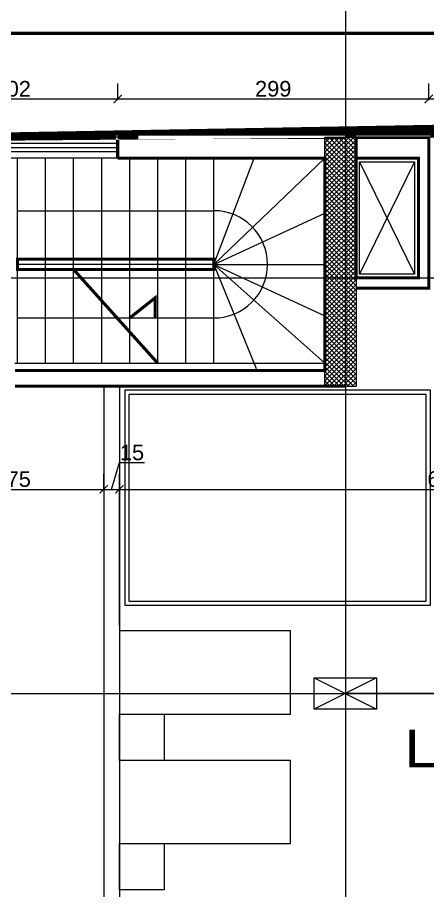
# Model space of a CAD drawing. Extents: x 250879 to 348495, y -51522 to -9360.
# Drawn here: x 299577 to 299972, y -41161 to -40322 of the extents above; entities that cross this region are included whole.
import ezdxf

# ---------------------------------------------------------------- set-up
doc = ezdxf.new("R2010")
doc.units = 0
doc.layers.get('0').update_dxf_attribs({"linetype": 'CONTINUOUS'})
doc.layers.get('DEFPOINTS').update_dxf_attribs({"color": 9, "linetype": 'CONTINUOUS'})
doc.layers.add('A-text function', color=30, linetype='CONTINUOUS', lineweight=20)
for name, color, linetype in [('AXIS', 1, 'CONTINUOUS'), ('COLUMN', 5, 'CONTINUOUS'), ('FURNITURE', 4, 'CONTINUOUS'), ('HATCH', 8, 'CONTINUOUS'), ('WALL', 7, 'CONTINUOUS')]:
    doc.layers.add(name, color=color, linetype=linetype)
doc.styles.add('ARIAL', font='BOD_CR.TTF', dxfattribs={"width": 1.199999999999999})
doc.styles.get("Standard").update_dxf_attribs({"font": 'sanss___.ttf', "height": 15})
doc.dimstyles.new('STANDARD$0', dxfattribs={"dimscale": 0, "dimtxt": 12, "dimasz": 8, "dimexe": 15, "dimexo": 0.0625, "dimgap": 2, "dimtad": 1, "dimdec": 0, "dimzin": 0, "dimdsep": 46, "dimtxsty": 'Standard', "dimblk1": 'ARCHTICK', "dimblk2": 'ARCHTICK', "dimsah": 1, "dimcen": 0.09, "dimdle": 15, "dimclrd": 3, "dimclre": 3, "dimclrt": 3, "dimazin": 0, "dimtfac": 1, "dimtdec": 0, "dimtofl": 0, "dimtmove": 1, "dimatfit": 3, "dimldrblk": 'ARCHTICK', "dimfxl": 1.045499999999997, "dimfxlon": 1, "dimtolj": 1, "dimtzin": 0, "dimarcsym": 0})

# ---------------------------------------------------------------- blocks, each defined once
blk = doc.blocks.new('site77')
at = {"layer": 'WALL', "linetype": 'Continuous', "const_width": 3}
blk.add_lwpolyline([(159633.4182129309, -32835.69352747884), (157318.4182129309, -32835.69352747884), (157318.4182129309, -36546.69352747884), (159235.4182129309, -36546.69352747884)], dxfattribs=at)
blk = doc.blocks.new('COLUMN')
at = {"layer": 'AXIS'}
for p, q in [((236924.6994773077, -9644.256519553426), (236984.6994773077, -9674.256519553426)), ((236984.6994773077, -9644.256519553426), (236924.6994773077, -9674.256519553426))]:
    blk.add_line(p, q, dxfattribs=at)
at = {"layer": 'COLUMN'}
blk.add_lwpolyline([(236924.6994773077, -9644.256519553426), (236984.6994773077, -9644.256519553426), (236984.6994773077, -9674.256519553426), (236924.6994773077, -9674.256519553426)], close=True, dxfattribs=at)
blk = doc.blocks.new('ST')
at = {"layer": 'WALL', "linetype": 'Continuous'}
for p, q in [((289093.859654509, -12839.65465547016), (289282.859654509, -12839.65465547016)), ((289093.859654509, -12942.85053310881), (289282.859654509, -12942.85053310881))]:
    blk.add_line(p, q, dxfattribs=at)
at = {"layer": 'WALL', "linetype": 'Continuous', "const_width": 3}
for points in [[(289147.859654509, -12896.25259428949), (289228.859654509, -12986.40454898872)], [(289201.859654509, -12942.85053310881), (289226.3891289011, -12923.43891227071), (289226.3891289011, -12942.85053310881)]]:
    blk.add_lwpolyline(points, dxfattribs=at)
at = {"layer": 'WALL', "linetype": 'Continuous'}
blk.add_arc((289282.859654509, -12891.25259428949), 51.59793881932274, 270, 90, dxfattribs=at)
blk = doc.blocks.new('_ARCHTICK')
at = {"color": 0, "linetype": 'ByBlock', "const_width": 0.15}
blk.add_lwpolyline([(-0.5, -0.5), (0.5, 0.5)], dxfattribs=at)
blk = doc.blocks.new('*D1850')
at = {"layer": 'DEFPOINTS', "color": 0, "linetype": 'Continuous', "transparency": 16777216}
for p in [(299660.3266190385, -40775.50214085806), (299660.3266190385, -40782.10257262686), (299485.053939455, -40796.26470222426)]:
    blk.add_point(p, dxfattribs=at)
at = {"layer": 'WALL', "color": 3, "linetype": 'Continuous', "lineweight": -2, "transparency": 16777216}
for p, q in [((299485.053939455, -40776.54764085806), (299485.053939455, -40760.50214085806)), ((299660.3266190385, -40776.54764085806), (299660.3266190385, -40760.50214085806)), ((299470.053939455, -40775.50214085806), (299675.3266190385, -40775.50214085806))]:
    blk.add_line(p, q, dxfattribs=at)
at = {"layer": 'WALL', "color": 3, "linetype": 'Continuous', "lineweight": -2, "transparency": 16777216, "xscale": 8, "yscale": 8, "zscale": 8, "rotation": 180}
blk.add_blockref('_ARCHTICK', (299485.053939455, -40775.50214085806), dxfattribs=at)
at = {"layer": 'WALL', "color": 3, "linetype": 'Continuous', "lineweight": -2, "transparency": 16777216, "xscale": 8, "yscale": 8, "zscale": 8}
blk.add_blockref('_ARCHTICK', (299660.3266190385, -40775.50214085806), dxfattribs=at)
at = {"layer": 'WALL', "color": 3, "linetype": 'Continuous', "transparency": 16777216, "insert": (299572.6902792467, -40765.77580340949), "char_height": 15, "attachment_point": 5}
blk.add_mtext('\\A1;175', dxfattribs=at)
blk = doc.blocks.new('*D1851')
at = {"layer": 'DEFPOINTS', "color": 0, "linetype": 'Continuous', "transparency": 16777216}
for p in [(299675.3266190382, -40775.50214085806), (299660.3266190385, -40782.10257262686), (299675.3266190382, -40789.66872518844)]:
    blk.add_point(p, dxfattribs=at)
at = {"layer": 'WALL', "color": 3, "linetype": 'Continuous', "lineweight": -2, "transparency": 16777216}
for p, q in [((299667.8266190384, -40775.50214085806), (299675.5445202729, -40749.77580340949)), ((299675.5445202729, -40749.77580340949), (299699.4622157462, -40749.77580340949)), ((299660.3266190385, -40776.54764085806), (299660.3266190385, -40760.50214085806)), ((299675.3266190382, -40776.54764085806), (299675.3266190382, -40760.50214085806)), ((299645.3266190385, -40775.50214085806), (299690.3266190382, -40775.50214085806))]:
    blk.add_line(p, q, dxfattribs=at)
at = {"layer": 'WALL', "color": 3, "linetype": 'Continuous', "lineweight": -2, "transparency": 16777216, "xscale": 8, "yscale": 8, "zscale": 8, "rotation": 180}
blk.add_blockref('_ARCHTICK', (299660.3266190385, -40775.50214085806), dxfattribs=at)
at = {"layer": 'WALL', "color": 3, "linetype": 'Continuous', "lineweight": -2, "transparency": 16777216, "xscale": 8, "yscale": 8, "zscale": 8}
blk.add_blockref('_ARCHTICK', (299675.3266190382, -40775.50214085806), dxfattribs=at)
at = {"layer": 'WALL', "color": 3, "linetype": 'Continuous', "transparency": 16777216, "insert": (299687.5033680096, -40740.04946596093), "char_height": 15, "attachment_point": 5}
blk.add_mtext('\\A1;15', dxfattribs=at)
blk = doc.blocks.new('*D1852')
at = {"layer": 'DEFPOINTS', "color": 0, "linetype": 'Continuous', "transparency": 16777216}
for p in [(300303.3266190385, -40775.50214085806), (300303.3266190385, -40779.9954410514), (299675.3266190382, -40789.66872518844)]:
    blk.add_point(p, dxfattribs=at)
at = {"layer": 'WALL', "color": 3, "linetype": 'Continuous', "lineweight": -2, "transparency": 16777216}
for p, q in [((299675.3266190382, -40776.54764085806), (299675.3266190382, -40760.50214085806)), ((300303.3266190385, -40776.54764085806), (300303.3266190385, -40760.50214085806)), ((299660.3266190382, -40775.50214085806), (300318.3266190385, -40775.50214085806))]:
    blk.add_line(p, q, dxfattribs=at)
at = {"layer": 'WALL', "color": 3, "linetype": 'Continuous', "lineweight": -2, "transparency": 16777216, "xscale": 8, "yscale": 8, "zscale": 8, "rotation": 180}
blk.add_blockref('_ARCHTICK', (299675.3266190382, -40775.50214085806), dxfattribs=at)
at = {"layer": 'WALL', "color": 3, "linetype": 'Continuous', "lineweight": -2, "transparency": 16777216, "xscale": 8, "yscale": 8, "zscale": 8}
blk.add_blockref('_ARCHTICK', (300303.3266190385, -40775.50214085806), dxfattribs=at)
at = {"layer": 'WALL', "color": 3, "linetype": 'Continuous', "transparency": 16777216, "insert": (299989.3266190384, -40765.76551534366), "char_height": 15, "attachment_point": 5}
blk.add_mtext('\\A1;628', dxfattribs=at)
blk = doc.blocks.new('*D1860')
at = {"layer": 'DEFPOINTS', "color": 0, "linetype": 'Continuous', "transparency": 16777216}
for p in [(299673.7016450752, -40399.95732398665), (299471.6789134182, -40436.8335801827), (299673.7016450752, -40436.8335801827)]:
    blk.add_point(p, dxfattribs=at)
at = {"layer": 'WALL', "color": 3, "linetype": 'Continuous', "lineweight": -2, "transparency": 16777216}
for p, q in [((299471.6789134182, -40401.00282398665), (299471.6789134182, -40384.95732398665)), ((299673.7016450752, -40401.00282398665), (299673.7016450752, -40384.95732398665)), ((299456.6789134182, -40399.95732398665), (299688.7016450752, -40399.95732398665))]:
    blk.add_line(p, q, dxfattribs=at)
at = {"layer": 'WALL', "color": 3, "linetype": 'Continuous', "lineweight": -2, "transparency": 16777216, "xscale": 8, "yscale": 8, "zscale": 8, "rotation": 180}
blk.add_blockref('_ARCHTICK', (299471.6789134182, -40399.95732398665), dxfattribs=at)
at = {"layer": 'WALL', "color": 3, "linetype": 'Continuous', "lineweight": -2, "transparency": 16777216, "xscale": 8, "yscale": 8, "zscale": 8}
blk.add_blockref('_ARCHTICK', (299673.7016450752, -40399.95732398665), dxfattribs=at)
at = {"layer": 'WALL', "color": 3, "linetype": 'Continuous', "transparency": 16777216, "insert": (299572.6902792467, -40390.23098653809), "char_height": 15, "attachment_point": 5}
blk.add_mtext('\\A1;202', dxfattribs=at)
blk = doc.blocks.new('*D1861')
at = {"layer": 'DEFPOINTS', "color": 0, "linetype": 'Continuous', "transparency": 16777216}
for p in [(299973.1789134181, -40399.95732398665), (299673.7016450752, -40436.8335801827), (299973.1789134181, -40436.8335801827)]:
    blk.add_point(p, dxfattribs=at)
at = {"layer": 'WALL', "color": 3, "linetype": 'Continuous', "lineweight": -2, "transparency": 16777216}
for p, q in [((299673.7016450752, -40401.00282398665), (299673.7016450752, -40384.95732398665)), ((299973.1789134181, -40401.00282398665), (299973.1789134181, -40384.95732398665)), ((299658.7016450752, -40399.95732398665), (299988.1789134181, -40399.95732398665))]:
    blk.add_line(p, q, dxfattribs=at)
at = {"layer": 'WALL', "color": 3, "linetype": 'Continuous', "lineweight": -2, "transparency": 16777216, "xscale": 8, "yscale": 8, "zscale": 8, "rotation": 180}
blk.add_blockref('_ARCHTICK', (299673.7016450752, -40399.95732398665), dxfattribs=at)
at = {"layer": 'WALL', "color": 3, "linetype": 'Continuous', "lineweight": -2, "transparency": 16777216, "xscale": 8, "yscale": 8, "zscale": 8}
blk.add_blockref('_ARCHTICK', (299973.1789134181, -40399.95732398665), dxfattribs=at)
at = {"layer": 'WALL', "color": 3, "linetype": 'Continuous', "transparency": 16777216, "insert": (299823.4402792467, -40390.23098653809), "char_height": 15, "attachment_point": 5}
blk.add_mtext('\\A1;299', dxfattribs=at)
blk = doc.blocks.new('*D1862')
at = {"layer": 'DEFPOINTS', "color": 0, "linetype": 'Continuous', "transparency": 16777216}
for p in [(300113.3266190385, -40399.95732398665), (299973.1789134181, -40436.8335801827), (300113.3266190385, -40436.83358018257)]:
    blk.add_point(p, dxfattribs=at)
at = {"layer": 'WALL', "color": 3, "linetype": 'Continuous', "lineweight": -2, "transparency": 16777216}
for p, q in [((299973.1789134181, -40401.00282398665), (299973.1789134181, -40384.95732398665)), ((300113.3266190385, -40401.00282398665), (300113.3266190385, -40384.95732398665)), ((299958.1789134181, -40399.95732398665), (300128.3266190385, -40399.95732398665))]:
    blk.add_line(p, q, dxfattribs=at)
at = {"layer": 'WALL', "color": 3, "linetype": 'Continuous', "lineweight": -2, "transparency": 16777216, "xscale": 8, "yscale": 8, "zscale": 8, "rotation": 180}
blk.add_blockref('_ARCHTICK', (299973.1789134181, -40399.95732398665), dxfattribs=at)
at = {"layer": 'WALL', "color": 3, "linetype": 'Continuous', "lineweight": -2, "transparency": 16777216, "xscale": 8, "yscale": 8, "zscale": 8}
blk.add_blockref('_ARCHTICK', (300113.3266190385, -40399.95732398665), dxfattribs=at)
at = {"layer": 'WALL', "color": 3, "linetype": 'Continuous', "transparency": 16777216, "insert": (300043.2527662283, -40390.23098653809), "char_height": 15, "attachment_point": 5}
blk.add_mtext('\\A1;140', dxfattribs=at)

msp = doc.modelspace()

# ---------------------------------------------------------------- hatches: boundary and pattern name
at = {"layer": 'AXIS'}
h = msp.add_hatch(dxfattribs=at)
h.set_pattern_fill('ANSI37', color=256, style=0)
h.set_pattern_definition([(45, (19386.18282051483, -20279.16520215265), (-2.245064030267288, 2.245064030267288), []), (135, (19386.18282051483, -20279.16520215265), (-2.245064030267288, -2.245064030267288), [])])
h.paths.add_polyline_path([(299873.1789134181, -40676.52944261944), (299873.1789134181, -40436.8335801827), (299903.1789134181, -40436.8335801827), (299903.1789134181, -40676.52944261944)])

# ---------------------------------------------------------------- linework, layer by layer
for p, q in [((299892.849740886, -39780.65993761762), (299892.849740886, -43810.85676950975)), ((299906.4746965888, -40460.44577980888), (299959.5451900198, -40568.55942828822)), ((299959.5451900198, -40460.44577980888), (299906.4746965888, -40568.55942828822)), ((298466.3576365581, -40571.99816644875), (300794.0714450032, -40571.99816644875)), ((298458.5469882389, -40971.99816644875), (300794.0714450032, -40971.99816644875))]:
    msp.add_line(p, q, dxfattribs=at)
at = {"layer": 'AXIS', "const_width": 3}
msp.add_lwpolyline([(299577.3190104521, -40554.04914120348), (299766.3190104521, -40554.04914120348), (299766.3190104521, -40564.04914120347), (299577.3190104521, -40564.04914120347), (299577.3190104521, -40554.04914120348)], dxfattribs=at)
at = {"layer": 'COLUMN'}
msp.add_lwpolyline([(299873.1789134181, -40676.52944261944), (299873.1789134181, -40436.8335801827), (299903.1789134181, -40436.8335801827), (299903.1789134181, -40676.52944261944)], close=True, dxfattribs=at)
at = {"layer": 'FURNITURE', "ltscale": 3}
for p, q in [((299673.7016450752, -40436.8335801827), (299471.6789134182, -40436.8335801827)), ((299673.7016450752, -40442.8335801827), (299471.6789134182, -40442.8335801827)), ((300113.3266190385, -40436.8335801827), (299903.1789134181, -40436.8335801827)), ((299673.7016450752, -40446.8335801827), (299471.6789134182, -40446.8335801827)), ((299673.7016450752, -40450.8335801827), (299471.6789134182, -40450.8335801827)), ((299577.3190104521, -40654.2010959027), (299577.3190104521, -40456.8335801827)), ((299604.3190104521, -40654.2010959027), (299604.3190104521, -40456.8335801827)), ((299631.3190104521, -40654.2010959027), (299631.3190104521, -40456.8335801827)), ((299658.3190104521, -40654.2010959027), (299658.3190104521, -40456.8335801827)), ((299685.3190104521, -40654.2010959027), (299685.3190104521, -40456.8335801827)), ((299712.3190104521, -40654.2010959027), (299712.3190104521, -40456.8335801827)), ((299739.3190104521, -40654.2010959027), (299739.3190104521, -40456.8335801827)), ((299766.3190104521, -40654.2010959027), (299766.3190104521, -40456.8335801827)), ((299873.1789134181, -40456.8335801827), (299766.3190104521, -40559.04914120347)), ((299766.3190104521, -40559.04914120347), (299805.2453084448, -40456.83358018271)), ((299766.3190104521, -40559.04914120347), (299873.1789134181, -40509.65784505208)), ((299766.3190104521, -40554.04914120348), (299577.3190104521, -40554.04914120348)), ((299766.3190104521, -40559.04914120347), (299577.3190104521, -40559.04914120347)), ((299766.3190104521, -40559.04914120347), (299873.1789134181, -40559.04914120347)), ((299873.1789134181, -40654.20109590269), (299766.3190104521, -40559.04914120347)), ((299766.3190104521, -40559.04914120347), (299873.1789134181, -40608.44043735488)), ((299766.3190104521, -40559.04914120347), (299807.1494362314, -40659.2010959027)), ((299766.3190104521, -40564.04914120347), (299577.3190104521, -40564.04914120347))]:
    msp.add_line(p, q, dxfattribs=at)
msp.add_lwpolyline([(299574.8792930564, -40654.2010959027), (299873.1789134181, -40654.2010959027), (299873.1789134181, -40456.8335801827), (299471.6789134182, -40456.8335801827), (299471.6789134182, -40661.26470222425), (299485.8792930564, -40661.26470222425)], dxfattribs=at)
at = {"layer": 'FURNITURE'}
for points in [[(299974.7746864838, -40680.20144533968), (299680.4990798674, -40680.20144533968), (299680.4990798674, -40887.03067997263), (299974.7746864838, -40887.03067997263)], [(299970.7746864838, -40684.20144533968), (299684.4990798674, -40684.20144533968), (299684.4990798674, -40883.03067997263), (299970.7746864838, -40883.03067997263)]]:
    msp.add_lwpolyline(points, close=True, dxfattribs=at)
at = {"layer": 'FURNITURE', "linetype": 'Continuous'}
for points in [[(299839.9417326471, -40911.75324480511), (299675.3266190382, -40911.75324480511), (299675.3266190382, -40991.75324480511), (299839.9417326471, -40991.75324480511), (299839.9417326471, -40911.75324480511)], [(299839.9417326471, -41036.32677883541), (299675.3266190382, -41036.32677883541), (299675.3266190382, -41116.32677883541), (299839.9417326471, -41116.32677883541), (299839.9417326471, -41036.32677883541)]]:
    msp.add_lwpolyline(points, dxfattribs=at)
for points in [[(299675.3266190382, -41036.32677883541), (299675.3266190382, -40991.75324480511), (299718.3047009408, -40991.75324480511), (299718.3047009408, -41036.32677883541)], [(299675.3266190382, -41160.9003128657), (299675.3266190382, -41116.32677883541), (299718.3047009408, -41116.32677883541), (299718.3047009408, -41160.9003128657)]]:
    msp.add_lwpolyline(points, close=True, dxfattribs=at)
at = {"layer": 'HATCH', "linetype": 'ByBlock', "ltscale": 3}
msp.add_line((300268.3266190385, -40971.99816644875), (299895.3266190385, -40971.99816644875), dxfattribs=at)
at = {"layer": 'WALL', "ltscale": 3}
for p, q in [((299660.3266190385, -40676.26470222425), (299660.3266190385, -41571.5308827882)), ((299675.3266190382, -40676.26470222425), (299675.3266190382, -41571.5308827882)), ((299660.3266190385, -40774.74001062786), (299660.3266190384, -40972.1627527147)), ((299675.3266190385, -40906.36301761964), (299675.3266190385, -40774.74001062786)), ((299675.3266190384, -40906.36301761964), (299675.3266190385, -40774.74001062787))]:
    msp.add_line(p, q, dxfattribs=at)
at = {"layer": 'WALL', "color": 4, "linetype": 'Continuous', "const_width": 3}
msp.add_lwpolyline([(300353.8278194645, -43642.32733897838), (299572.6902792467, -43575.47947551386), (298791.552739029, -43642.32733898077), (298791.5527390286, -43513.39069356926), (298670.9905848664, -43513.39069356932), (298670.9905848664, -43392.32733898071), (298582.0539394518, -43392.32733900652), (298665.236968464, -42179.49816646666), (298607.6228174134, -42179.49816644869), (298607.6228174134, -41756.99816644869), (298665.0821065084, -41755.95524424614), (298582.0539394518, -40551.83358015688), (298670.9905848664, -40551.83358015688), (298670.9905848665, -40438.53421623383), (300474.389973627, -40435.93481186018), (300474.3899736266, -40551.83358018242), (300563.3266190416, -40551.83358015688), (300478.3372092702, -41972.08045958171), (300563.3266190416, -43392.32733900652), (300474.389973627, -43392.32733897771), (300474.3899736269, -43513.39069356932), (300353.3266190384, -43513.39069356932), (300353.3266190384, -43642.28444745681)], dxfattribs=at)
at = {"layer": 'WALL', "linetype": 'Continuous', "const_width": 3}
for points in [[(299893.1789134181, -40436.8335801827), (299673.7016450752, -40436.8335801827)], [(299673.7016450752, -40456.8335801827), (299673.7016450752, -40436.8335801827), (299693.7016450752, -40436.8335801827)], [(299903.1789134181, -40436.8335801827), (299903.1789134181, -40456.83358018252), (299963.1789134181, -40456.83358018252), (299963.1789134181, -40571.99816644875), (299903.1789134181, -40571.99816644875), (299903.1789134181, -40456.83358018252)], [(299903.1789134181, -40436.8335801827), (299963.1789134181, -40436.8335801827), (299973.1789134181, -40436.8335801827), (299973.1789134181, -40571.99816644875), (299973.1789134181, -40581.99816644875), (299903.1789134181, -40581.99816644875)], [(299574.8792930564, -40661.26470222425), (299873.1789134181, -40661.26470222425), (299873.1789134181, -40456.8335801827), (299673.7016450752, -40456.8335801827)], [(299574.8792930564, -40676.26470222425), (299893.1789134181, -40676.26470222425)]]:
    msp.add_lwpolyline(points, dxfattribs=at)
at = {"layer": 'WALL', "linetype": 'Continuous'}
msp.add_lwpolyline([(299906.4746965888, -40460.44577980888), (299959.5451900198, -40460.44577980888), (299959.5451900198, -40568.55942828822), (299906.4746965888, -40568.55942828822)], close=True, dxfattribs=at)

# ---------------------------------------------------------------- block references
for name, p in [('site77', (141046.5317091848, -7501.140052703857)), ('ST', (10483.45935594308, -27667.79654691399)), ('COLUMN', (62938.15026357834, -31312.74164689532))]:
    msp.add_blockref(name, p, dxfattribs=at)

# ---------------------------------------------------------------- texts
at = {"layer": 'A-text function', "insert": (299949.755930855, -41006.61329925813), "char_height": 36.2879999999945, "width": 1099.354111999845, "attachment_point": 1, "style": 'ARIAL'}
msp.add_mtext('L.SAUNA & STEAM', dxfattribs=at)

# ---------------------------------------------------------------- dimensions: what is measured, and where the dimension line sits
at = {"layer": 'WALL', "linetype": 'Continuous'}
for base, p1, p2, picture, middle in [((299673.7016450752, -40399.95732398665), (299471.6789134182, -40436.8335801827), (299673.7016450752, -40436.8335801827), '*D1860', (299572.6902792467, -40390.23098653809)), ((299973.1789134181, -40399.95732398665), (299673.7016450752, -40436.8335801827), (299973.1789134181, -40436.8335801827), '*D1861', (299823.4402792467, -40390.23098653809)), ((300113.3266190385, -40399.95732398665), (299973.1789134181, -40436.8335801827), (300113.3266190385, -40436.83358018257), '*D1862', (300043.2527662283, -40390.23098653809)), ((299675.3266190382, -40775.50214085806), (299660.3266190385, -40782.10257262686), (299675.3266190382, -40789.66872518844), '*D1851', (299677.5445202729, -40740.04946596093)), ((299660.3266190385, -40775.50214085806), (299485.053939455, -40796.26470222426), (299660.3266190385, -40782.10257262686), '*D1850', (299572.6902792467, -40765.77580340949)), ((300303.3266190385, -40775.50214085806), (299675.3266190382, -40789.66872518844), (300303.3266190385, -40779.9954410514), '*D1852', (299989.3266190384, -40765.76551534366))]:
    dim = msp.add_linear_dim(base=base, p1=p1, p2=p2, dimstyle='STANDARD$0', override={"dimscale": 1}, dxfattribs=at)
    dim.commit()
    dim.dimension.update_dxf_attribs({"geometry": picture, "text_midpoint": middle})

doc.saveas('drawing.dxf')
